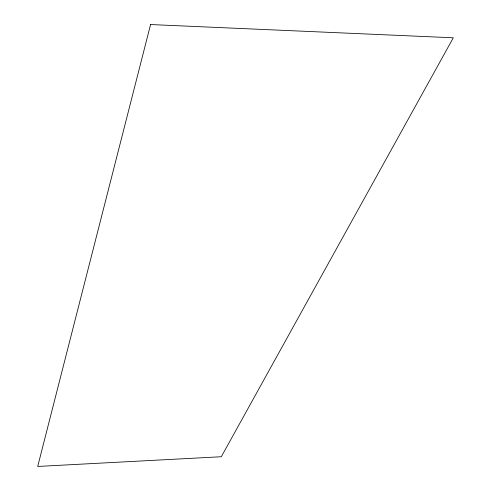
<?xml version="1.0" encoding="UTF-8"?>
<svg xmlns="http://www.w3.org/2000/svg" width="491" height="491" viewBox="0 0 491 491"><rect width="100%" height="100%" fill="white"/><g stroke="black" fill="none" stroke-linecap="round" stroke-linejoin="round"><path stroke-width="0.74" d="M150.577 24.55L37.703 466.45L221.306 456.734L453.297 37.795L150.577 24.55"/></g></svg>
